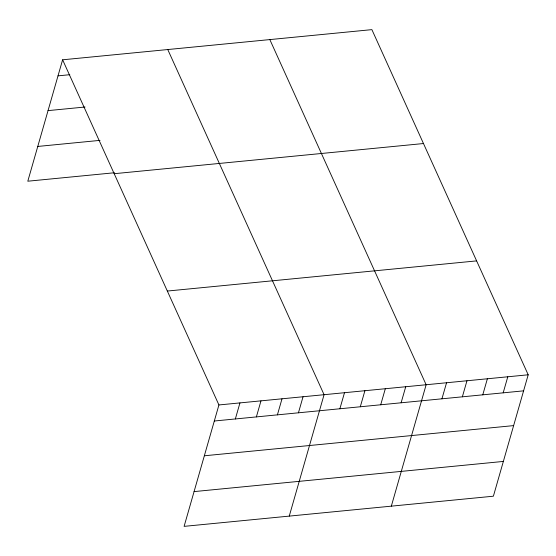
<?xml version="1.0" encoding="UTF-8"?>
<svg xmlns="http://www.w3.org/2000/svg" width="556" height="556" viewBox="0 0 556 556"><rect width="100%" height="100%" fill="white"/><g stroke="black" fill="none" stroke-linecap="round" stroke-linejoin="round"><path stroke-width="0.83" d="M62.613 59.798L218.918 404.956L184.105 526.365L493.387 496.202L528.2 374.793L371.894 29.635L62.613 59.798L27.8 181.207L114.446 172.756M235.348 418.96L239.949 402.905M256.379 416.91L260.979 400.855M277.409 414.859L282.01 398.805M298.44 412.802L303.041 396.755M289.259 516.107L324.072 394.697L167.766 49.547M339.883 408.764L344.491 392.71M360.295 406.77L364.903 390.722M380.707 404.782L385.315 388.727M401.119 402.787L405.727 386.74M391.327 506.155L426.139 384.745L269.834 39.587M441.944 398.805L446.551 382.757M462.363 396.817L466.964 380.763M482.775 394.823L487.376 378.775M503.187 392.835L507.788 376.78M58.012 75.852L69.785 74.706M48.038 110.623L85.054 107.009M37.766 146.443L100.024 140.369M114.195 173.701L423.477 143.538M167.342 291.052L476.617 260.889M218.918 404.956L528.2 374.793M214.317 421.01L523.599 390.847M204.344 455.781L513.626 425.611M194.079 491.601L503.354 461.431"/></g></svg>
